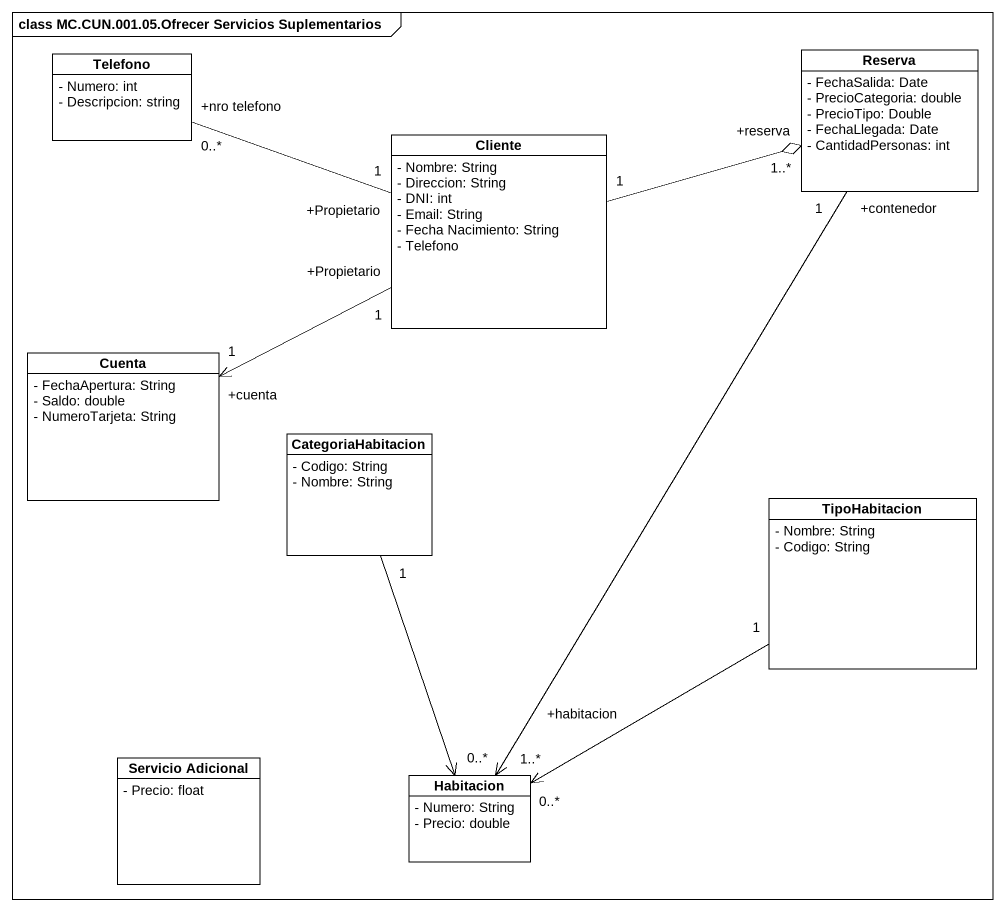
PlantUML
@startuml
mainframe class MC.CUN.001.05.Ofrecer Servicios Suplementarios
hide circle
hide empty members
skinparam classAttributeIconSize 0
class Telefono {
  - Numero: int
  - Descripcion: string
}
class Reserva {
  - FechaSalida: Date
  - PrecioCategoria: double
  - PrecioTipo: Double
  - FechaLlegada: Date
  - CantidadPersonas: int
}
class Cliente {
  - Nombre: String
  - Direccion: String
  - DNI: int
  - Email: String
  - Fecha Nacimiento: String
  - Telefono
}
class Cuenta {
  - FechaApertura: String
  - Saldo: double
  - NumeroTarjeta: String
}
class CategoriaHabitacion {
  - Codigo: String
  - Nombre: String
}
class TipoHabitacion {
  - Nombre: String
  - Codigo: String
}
class "Servicio Adicional" as Servicio_Adicional {
  - Precio: float
}
class Habitacion {
  - Numero: String
  - Precio: double
}
Reserva "+contenedor\n1" --> "+habitacion\n1..*" Habitacion
Cliente "+Propietario\n1" -left- "+nro telefono\n0..*" Telefono
Cliente "1" -right-o "+reserva\n1..*" Reserva
Cliente "+Propietario\n1" -left-> "+cuenta\n1" Cuenta
CategoriaHabitacion "1" --> "0..*" Habitacion
TipoHabitacion "1" -left-> "0..*" Habitacion
@enduml
